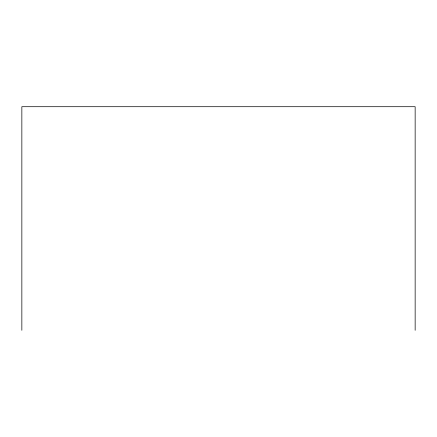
<?xml version="1.0" encoding="UTF-8"?>
<svg xmlns="http://www.w3.org/2000/svg" width="437" height="437" viewBox="0 0 437 437"><rect width="100%" height="100%" fill="white"/><g stroke="black" fill="none" stroke-linecap="round" stroke-linejoin="round"><path stroke-width="0.66" d="M415.15 330.296L415.15 106.704L21.85 106.704L21.85 330.296"/></g></svg>
